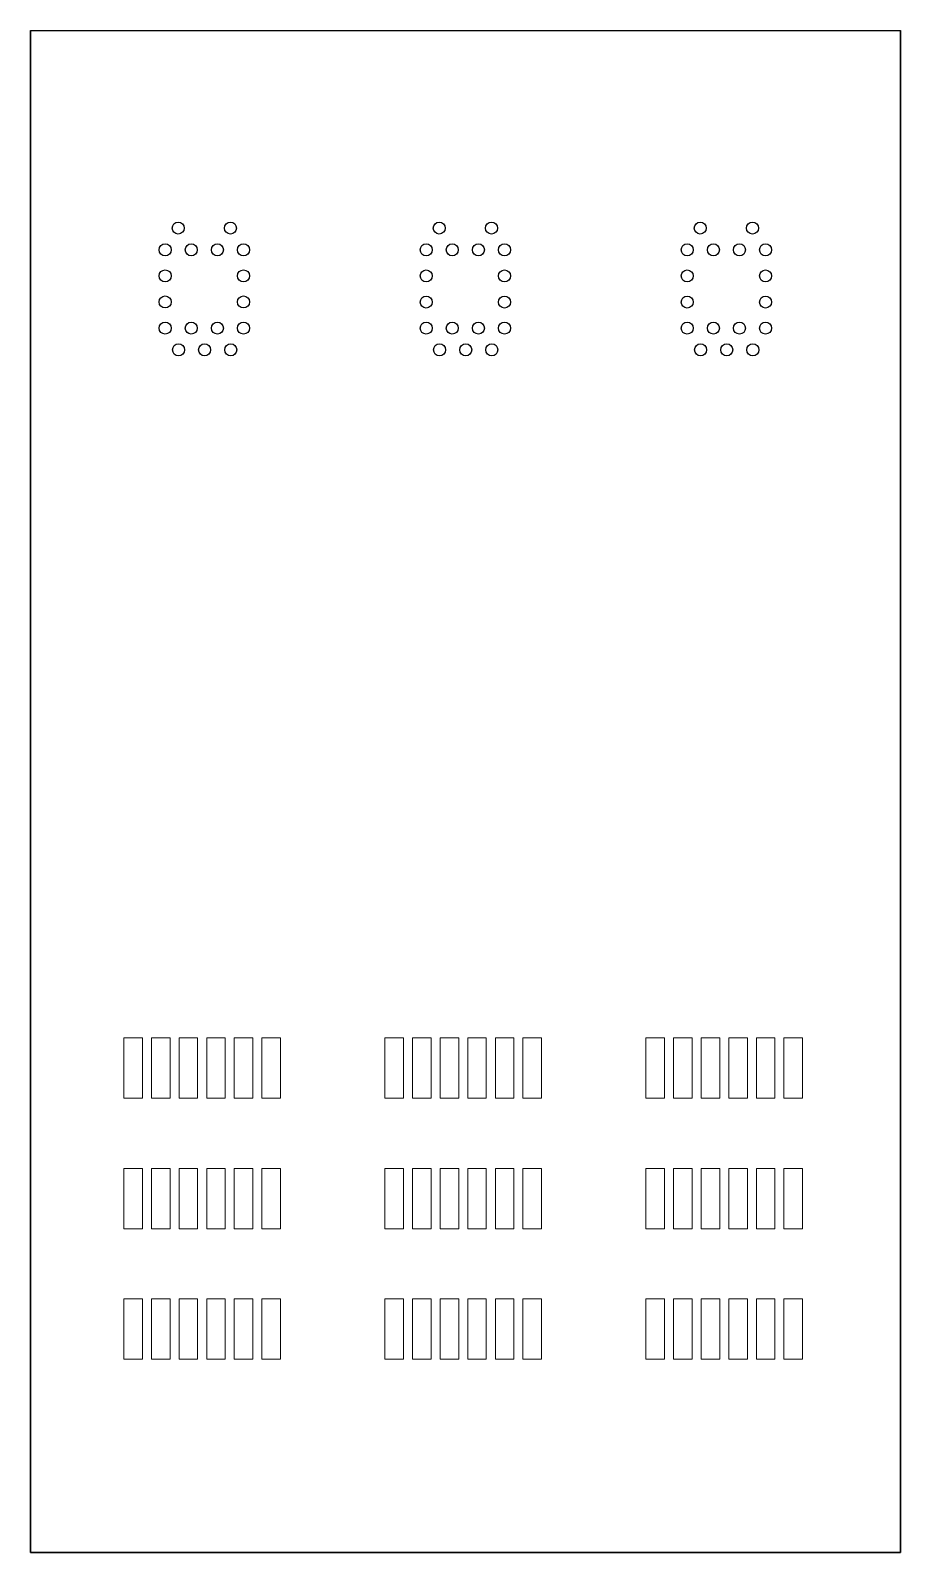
# Model space of a CAD drawing. Header units: inches. Extents: x 7.4 to 47.4, y 7.4 to 77.4.
import ezdxf

# ---------------------------------------------------------------- set-up
doc = ezdxf.new("R2010")
doc.units = ezdxf.units.IN
doc.header["$MEASUREMENT"] = 0
doc.layers.add('Opening', color=1, linetype='Continuous')

msp = doc.modelspace()

# ---------------------------------------------------------------- linework, layer by layer
at = {"layer": 'Opening'}
for p, q in [((7.375, 7.434), (7.375, 77.434)), ((7.375, 77.434), (47.375, 77.434)), ((7.375, 7.434), (7.375, 77.434)), ((7.375, 77.434), (7.375, 7.434)), ((47.375, 77.434), (47.375, 7.434)), ((47.375, 7.434), (47.375, 77.434)), ((47.375, 77.434), (47.375, 7.434)), ((47.375, 7.434), (7.375, 7.434)), ((47.375, 7.434), (7.375, 7.434)), ((7.375, 7.434), (47.375, 7.434))]:
    msp.add_line(p, q, dxfattribs=at)
at = {"layer": 'Opening', "linetype": 'Continuous', "lineweight": 0}
for p, q in [((11.667, 28.326), (11.667, 31.1)), ((11.667, 31.1), (12.522, 31.1)), ((12.522, 31.1), (12.522, 28.326)), ((12.937, 28.326), (12.937, 31.1)), ((12.937, 31.1), (13.792, 31.1)), ((13.792, 31.1), (13.792, 28.326)), ((14.207, 28.326), (14.207, 31.1)), ((14.207, 31.1), (15.062, 31.1)), ((15.062, 31.1), (15.062, 28.326)), ((15.477, 28.326), (15.477, 31.1)), ((15.477, 31.1), (16.332, 31.1)), ((16.332, 31.1), (16.332, 28.326)), ((16.747, 28.326), (16.747, 31.1)), ((16.747, 31.1), (17.602, 31.1)), ((17.602, 31.1), (17.602, 28.326)), ((18.017, 28.326), (18.017, 31.1)), ((18.017, 31.1), (18.872, 31.1)), ((18.872, 31.1), (18.872, 28.326)), ((23.667, 28.326), (23.667, 31.1)), ((23.667, 31.1), (24.522, 31.1)), ((24.522, 31.1), (24.522, 28.326)), ((24.937, 28.326), (24.937, 31.1)), ((24.937, 31.1), (25.792, 31.1)), ((25.792, 31.1), (25.792, 28.326)), ((26.207, 28.326), (26.207, 31.1)), ((26.207, 31.1), (27.062, 31.1)), ((27.062, 31.1), (27.062, 28.326)), ((27.477, 28.326), (27.477, 31.1)), ((27.477, 31.1), (28.332, 31.1)), ((28.332, 31.1), (28.332, 28.326)), ((28.747, 28.326), (28.747, 31.1)), ((28.747, 31.1), (29.602, 31.1)), ((29.602, 31.1), (29.602, 28.326)), ((30.017, 28.326), (30.017, 31.1)), ((30.017, 31.1), (30.872, 31.1)), ((30.872, 31.1), (30.872, 28.326)), ((35.667, 28.326), (35.667, 31.1)), ((35.667, 31.1), (36.522, 31.1)), ((36.522, 31.1), (36.522, 28.326)), ((36.937, 28.326), (36.937, 31.1)), ((36.937, 31.1), (37.792, 31.1)), ((37.792, 31.1), (37.792, 28.326)), ((38.207, 28.326), (38.207, 31.1)), ((38.207, 31.1), (39.062, 31.1)), ((39.062, 31.1), (39.062, 28.326)), ((39.477, 28.326), (39.477, 31.1)), ((39.477, 31.1), (40.332, 31.1)), ((40.332, 31.1), (40.332, 28.326)), ((40.747, 28.326), (40.747, 31.1)), ((40.747, 31.1), (41.602, 31.1)), ((41.602, 31.1), (41.602, 28.326)), ((42.017, 28.326), (42.017, 31.1)), ((42.017, 31.1), (42.872, 31.1)), ((42.872, 31.1), (42.872, 28.326)), ((12.522, 28.326), (11.667, 28.326)), ((13.792, 28.326), (12.937, 28.326)), ((15.062, 28.326), (14.207, 28.326)), ((16.332, 28.326), (15.477, 28.326)), ((17.602, 28.326), (16.747, 28.326)), ((18.872, 28.326), (18.017, 28.326)), ((24.522, 28.326), (23.667, 28.326)), ((25.792, 28.326), (24.937, 28.326)), ((27.062, 28.326), (26.207, 28.326)), ((28.332, 28.326), (27.477, 28.326)), ((29.602, 28.326), (28.747, 28.326)), ((30.872, 28.326), (30.017, 28.326)), ((36.522, 28.326), (35.667, 28.326)), ((37.792, 28.326), (36.937, 28.326)), ((39.062, 28.326), (38.207, 28.326)), ((40.332, 28.326), (39.477, 28.326)), ((41.602, 28.326), (40.747, 28.326)), ((42.872, 28.326), (42.017, 28.326)), ((11.667, 22.326), (11.667, 25.1)), ((11.667, 25.1), (12.522, 25.1)), ((12.522, 25.1), (12.522, 22.326)), ((12.937, 22.326), (12.937, 25.1)), ((12.937, 25.1), (13.792, 25.1)), ((13.792, 25.1), (13.792, 22.326)), ((14.207, 22.326), (14.207, 25.1)), ((14.207, 25.1), (15.062, 25.1)), ((15.062, 25.1), (15.062, 22.326)), ((15.477, 22.326), (15.477, 25.1)), ((15.477, 25.1), (16.332, 25.1)), ((16.332, 25.1), (16.332, 22.326)), ((16.747, 22.326), (16.747, 25.1)), ((16.747, 25.1), (17.602, 25.1)), ((17.602, 25.1), (17.602, 22.326)), ((18.017, 22.326), (18.017, 25.1)), ((18.017, 25.1), (18.872, 25.1)), ((18.872, 25.1), (18.872, 22.326)), ((23.667, 22.326), (23.667, 25.1)), ((23.667, 25.1), (24.522, 25.1)), ((24.522, 25.1), (24.522, 22.326)), ((24.937, 22.326), (24.937, 25.1)), ((24.937, 25.1), (25.792, 25.1)), ((25.792, 25.1), (25.792, 22.326)), ((26.207, 25.1), (27.062, 25.1)), ((26.207, 22.326), (26.207, 25.1)), ((27.062, 25.1), (27.062, 22.326)), ((27.477, 22.326), (27.477, 25.1)), ((27.477, 25.1), (28.332, 25.1)), ((28.332, 25.1), (28.332, 22.326)), ((28.747, 22.326), (28.747, 25.1)), ((28.747, 25.1), (29.602, 25.1)), ((29.602, 25.1), (29.602, 22.326)), ((30.017, 25.1), (30.872, 25.1)), ((30.017, 22.326), (30.017, 25.1)), ((30.872, 25.1), (30.872, 22.326)), ((35.667, 22.326), (35.667, 25.1)), ((35.667, 25.1), (36.522, 25.1)), ((36.522, 25.1), (36.522, 22.326)), ((36.937, 22.326), (36.937, 25.1)), ((36.937, 25.1), (37.792, 25.1)), ((37.792, 25.1), (37.792, 22.326)), ((38.207, 22.326), (38.207, 25.1)), ((38.207, 25.1), (39.062, 25.1)), ((39.062, 25.1), (39.062, 22.326)), ((39.477, 22.326), (39.477, 25.1)), ((39.477, 25.1), (40.332, 25.1)), ((40.332, 25.1), (40.332, 22.326)), ((40.747, 22.326), (40.747, 25.1)), ((40.747, 25.1), (41.602, 25.1)), ((41.602, 25.1), (41.602, 22.326)), ((42.017, 22.326), (42.017, 25.1)), ((42.017, 25.1), (42.872, 25.1)), ((42.872, 25.1), (42.872, 22.326)), ((12.522, 22.326), (11.667, 22.326)), ((13.792, 22.326), (12.937, 22.326)), ((15.062, 22.326), (14.207, 22.326)), ((16.332, 22.326), (15.477, 22.326)), ((17.602, 22.326), (16.747, 22.326)), ((18.872, 22.326), (18.017, 22.326)), ((24.522, 22.326), (23.667, 22.326)), ((25.792, 22.326), (24.937, 22.326)), ((27.062, 22.326), (26.207, 22.326)), ((28.332, 22.326), (27.477, 22.326)), ((29.602, 22.326), (28.747, 22.326)), ((30.872, 22.326), (30.017, 22.326)), ((36.522, 22.326), (35.667, 22.326)), ((37.792, 22.326), (36.937, 22.326)), ((39.062, 22.326), (38.207, 22.326)), ((40.332, 22.326), (39.477, 22.326)), ((41.602, 22.326), (40.747, 22.326)), ((42.872, 22.326), (42.017, 22.326)), ((11.667, 16.326), (11.667, 19.1)), ((11.667, 19.1), (12.522, 19.1)), ((12.522, 19.1), (12.522, 16.326)), ((12.937, 16.326), (12.937, 19.1)), ((12.937, 19.1), (13.792, 19.1)), ((13.792, 19.1), (13.792, 16.326)), ((14.207, 16.326), (14.207, 19.1)), ((14.207, 19.1), (15.062, 19.1)), ((15.062, 19.1), (15.062, 16.326)), ((15.477, 16.326), (15.477, 19.1)), ((15.477, 19.1), (16.332, 19.1)), ((16.332, 19.1), (16.332, 16.326)), ((16.747, 16.326), (16.747, 19.1)), ((16.747, 19.1), (17.602, 19.1)), ((17.602, 19.1), (17.602, 16.326)), ((18.017, 16.326), (18.017, 19.1)), ((18.017, 19.1), (18.872, 19.1)), ((18.872, 19.1), (18.872, 16.326)), ((23.667, 16.326), (23.667, 19.1)), ((23.667, 19.1), (24.522, 19.1)), ((24.522, 19.1), (24.522, 16.326)), ((24.937, 16.326), (24.937, 19.1)), ((24.937, 19.1), (25.792, 19.1)), ((25.792, 19.1), (25.792, 16.326)), ((26.207, 16.326), (26.207, 19.1)), ((26.207, 19.1), (27.062, 19.1)), ((27.062, 19.1), (27.062, 16.326)), ((27.477, 16.326), (27.477, 19.1)), ((27.477, 19.1), (28.332, 19.1)), ((28.332, 19.1), (28.332, 16.326)), ((28.747, 16.326), (28.747, 19.1)), ((28.747, 19.1), (29.602, 19.1)), ((29.602, 19.1), (29.602, 16.326)), ((30.017, 19.1), (30.872, 19.1)), ((30.017, 16.326), (30.017, 19.1)), ((30.872, 19.1), (30.872, 16.326)), ((35.667, 16.326), (35.667, 19.1)), ((35.667, 19.1), (36.522, 19.1)), ((36.522, 19.1), (36.522, 16.326)), ((36.937, 16.326), (36.937, 19.1)), ((36.937, 19.1), (37.792, 19.1)), ((37.792, 19.1), (37.792, 16.326)), ((38.207, 16.326), (38.207, 19.1)), ((38.207, 19.1), (39.062, 19.1)), ((39.062, 19.1), (39.062, 16.326)), ((39.477, 16.326), (39.477, 19.1)), ((39.477, 19.1), (40.332, 19.1)), ((40.332, 19.1), (40.332, 16.326)), ((40.747, 16.326), (40.747, 19.1)), ((40.747, 19.1), (41.602, 19.1)), ((41.602, 19.1), (41.602, 16.326)), ((42.017, 16.326), (42.017, 19.1)), ((42.017, 19.1), (42.872, 19.1)), ((42.872, 19.1), (42.872, 16.326)), ((12.522, 16.326), (11.667, 16.326)), ((13.792, 16.326), (12.937, 16.326)), ((15.062, 16.326), (14.207, 16.326)), ((16.332, 16.326), (15.477, 16.326)), ((17.602, 16.326), (16.747, 16.326)), ((18.872, 16.326), (18.017, 16.326)), ((24.522, 16.326), (23.667, 16.326)), ((25.792, 16.326), (24.937, 16.326)), ((27.062, 16.326), (26.207, 16.326)), ((28.332, 16.326), (27.477, 16.326)), ((29.602, 16.326), (28.747, 16.326)), ((30.872, 16.326), (30.017, 16.326)), ((36.522, 16.326), (35.667, 16.326)), ((37.792, 16.326), (36.937, 16.326)), ((39.062, 16.326), (38.207, 16.326)), ((40.332, 16.326), (39.477, 16.326)), ((41.602, 16.326), (40.747, 16.326)), ((42.872, 16.326), (42.017, 16.326))]:
    msp.add_line(p, q, dxfattribs=at)
at = {"layer": 'Opening'}
for centre in [(14.169, 68.346), (16.569, 68.346), (26.169, 68.345), (28.569, 68.345), (38.169, 68.345), (40.569, 68.345), (13.569, 67.346), (14.769, 67.346), (15.969, 67.346), (17.169, 67.346), (25.569, 67.345), (26.769, 67.345), (27.969, 67.345), (29.169, 67.345), (37.569, 67.345), (38.769, 67.345), (39.969, 67.345), (41.169, 67.345), (13.569, 66.146), (17.169, 66.146), (25.569, 66.145), (29.169, 66.145), (37.569, 66.145), (41.169, 66.145), (13.569, 64.946), (17.169, 64.946), (25.569, 64.945), (29.169, 64.945), (37.569, 64.945), (41.169, 64.945), (13.569, 63.746), (14.769, 63.746), (15.969, 63.746), (17.169, 63.746), (25.569, 63.745), (26.769, 63.745), (27.969, 63.745), (29.169, 63.745), (37.569, 63.745), (38.769, 63.745), (39.969, 63.745), (41.169, 63.745), (14.183, 62.747), (15.383, 62.747), (16.583, 62.747), (26.183, 62.746), (27.383, 62.746), (28.583, 62.746), (38.183, 62.746), (39.383, 62.746), (40.583, 62.746)]:
    msp.add_circle(centre, 0.276, dxfattribs=at)

doc.saveas('drawing.dxf')
